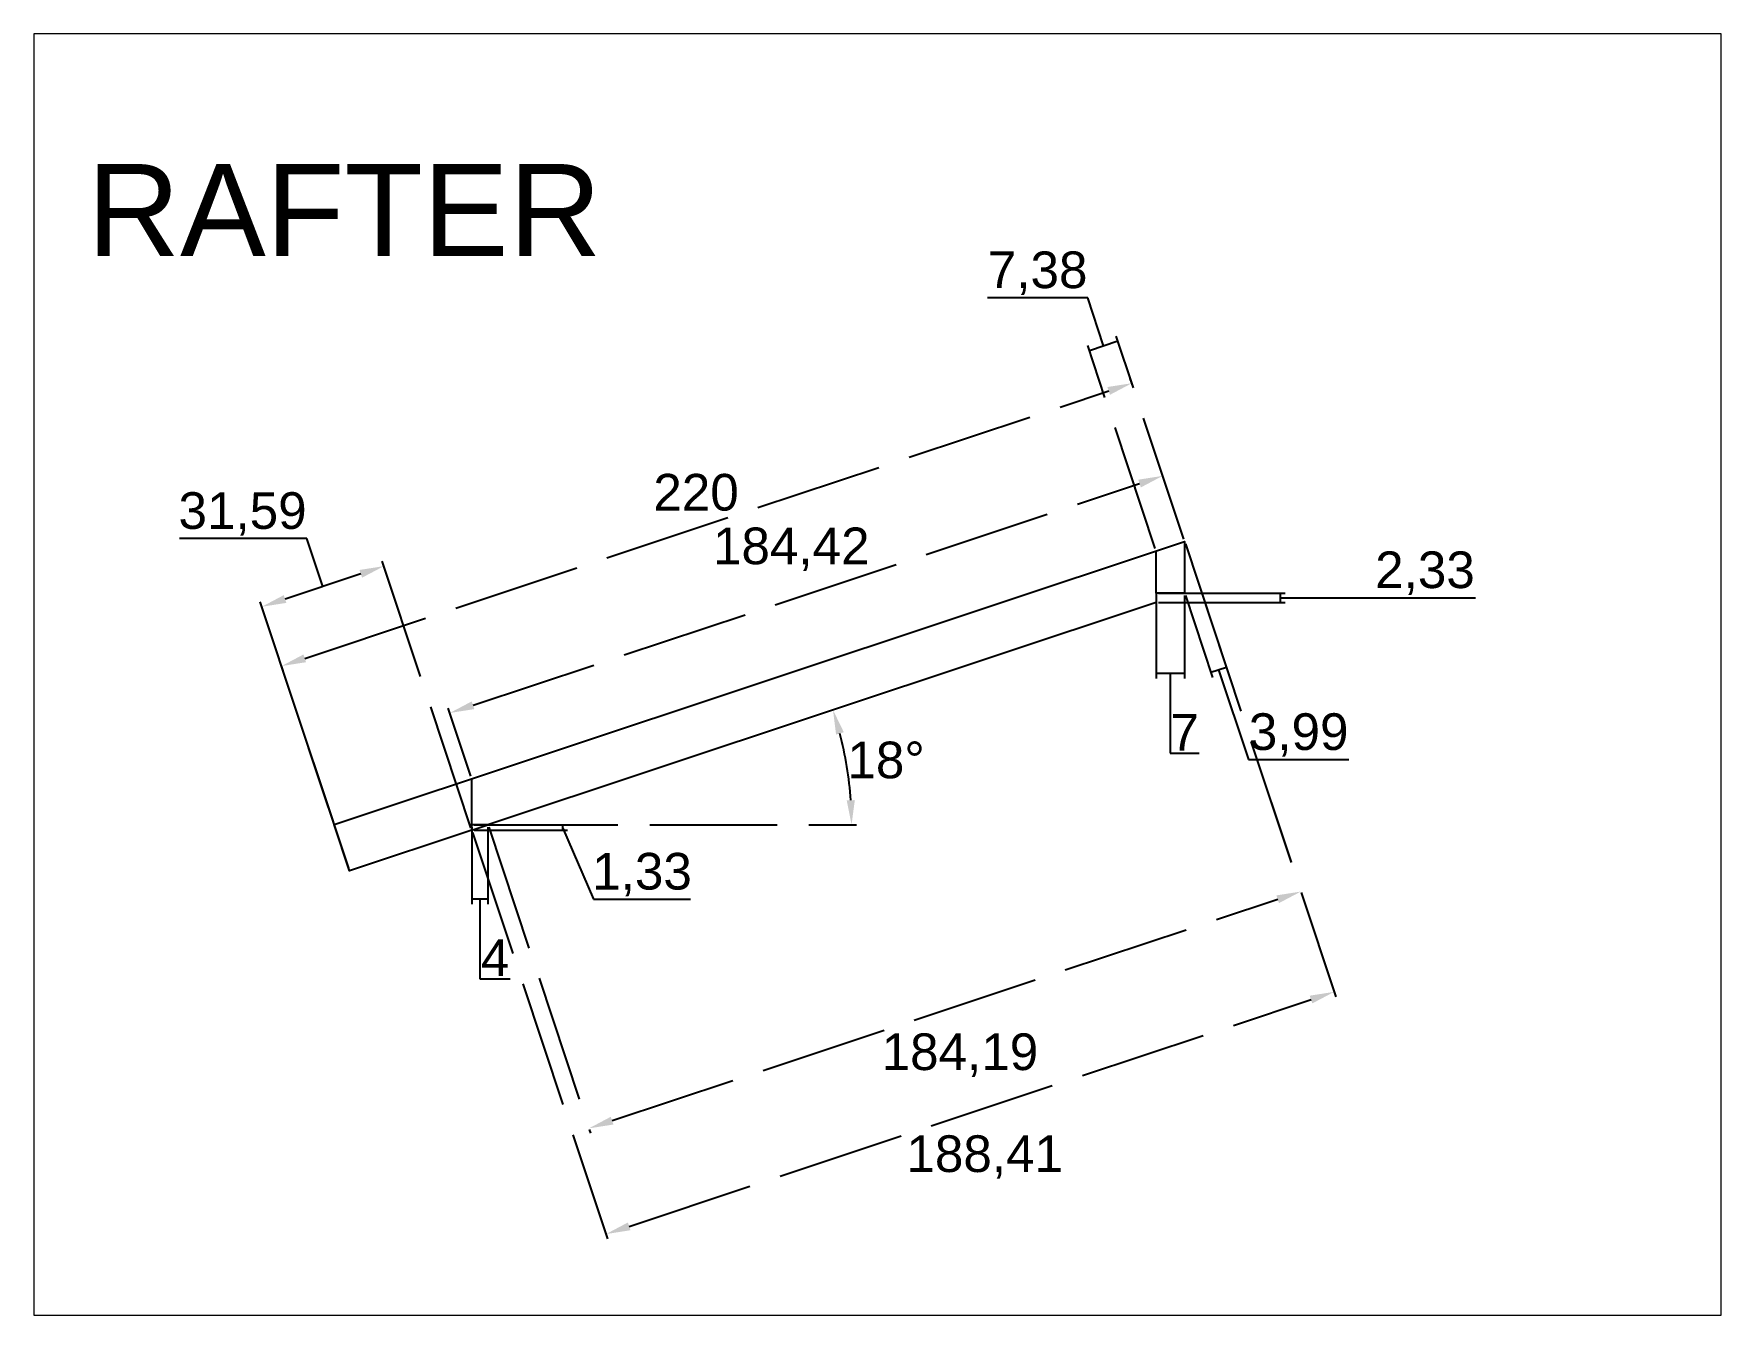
# Paper-space layout 'RAFTER' of a CAD drawing. Header units: millimetres. Extents: x 0 to 257, y 0 to 195.
# The model-space entities are those that its viewports show. They can reach past a viewport. Long polylines and large blocks are cut down to what shows.
import ezdxf

# ---------------------------------------------------------------- set-up
doc = ezdxf.new("R2010")
doc.units = ezdxf.units.MM
doc.linetypes.add('ACAD_ISO02W100', pattern=[15, 12, -3])
doc.styles.add('Beschriftung', font='Arial.ttf')
doc.styles.get("Standard").update_dxf_attribs({"font": 'Arial.ttf'})
doc.dimstyles.new('ISO-25', dxfattribs={"dimtxt": 9, "dimasz": 6, "dimexe": 1.25, "dimexo": 0.625, "dimtad": 2, "dimtih": 1, "dimtoh": 1, "dimtxsty": 'Beschriftung', "dimcen": 2.5, "dimclrd": 6, "dimclre": 6, "dimclrt": 6, "dimadec": 0, "dimazin": 0, "dimtfac": 1, "dimtmove": 1, "dimatfit": 3, "dimfxl": 1, "dimarcsym": 0})

# ---------------------------------------------------------------- blocks, each defined once
blk = doc.blocks.new('*D146')
at = {"color": 6, "linetype": 'ACAD_ISO02W100', "lineweight": -2, "transparency": 16777216}
for p, q in [((2298.29, 2452.39), (2308.76, 2420.9)), ((2298.29, 2439.74), (2304.97, 2419.64)), ((2308.36, 2422.09), (2304.58, 2420.83)), ((2308.36, 2422.09), (2304.58, 2420.83)), ((2306.47, 2421.46), (2313.79, 2399.44)), ((2313.79, 2399.44), (2338.43, 2399.44))]:
    blk.add_line(p, q, dxfattribs=at)
at = {"layer": 'Defpoints', "color": 0, "transparency": 16777216}
for p in [(2298.09, 2452.98), (2298.09, 2440.33), (2304.58, 2420.83)]:
    blk.add_point(p, dxfattribs=at)
at = {"color": 6, "transparency": 16777216, "insert": (2326.11, 2405.48), "char_height": 9, "attachment_point": 5, "style": 'Beschriftung'}
blk.add_mtext('3,99', dxfattribs=at)
blk = doc.blocks.new('*D148')
at = {"color": 6, "linetype": 'ACAD_ISO02W100', "lineweight": -2, "transparency": 16777216}
for p, q in [((2291.09, 2439.71), (2291.09, 2419.32)), ((2298.09, 2439.71), (2298.09, 2419.32)), ((2298.09, 2420.57), (2291.09, 2420.57)), ((2298.09, 2420.57), (2291.09, 2420.57)), ((2294.59, 2420.57), (2294.59, 2401.01)), ((2294.59, 2401.01), (2301.67, 2401.01))]:
    blk.add_line(p, q, dxfattribs=at)
at = {"layer": 'Defpoints', "color": 0, "transparency": 16777216}
for p in [(2291.09, 2440.33), (2298.09, 2440.33), (2291.09, 2420.57)]:
    blk.add_point(p, dxfattribs=at)
at = {"color": 6, "transparency": 16777216, "insert": (2298.13, 2406.13), "char_height": 9, "attachment_point": 5, "style": 'Beschriftung'}
blk.add_mtext('7', dxfattribs=at)
blk = doc.blocks.new('*D149')
at = {"color": 6, "linetype": 'ACAD_ISO02W100', "lineweight": -2, "transparency": 16777216}
for p, q in [((2291.71, 2440.33), (2322.79, 2440.33)), ((2321.54, 2440.33), (2321.54, 2438.01)), ((2321.54, 2440.33), (2321.54, 2438.01)), ((2291.71, 2438.01), (2322.79, 2438.01)), ((2321.54, 2439.17), (2344.73, 2439.17)), ((2344.73, 2439.17), (2369.52, 2439.17))]:
    blk.add_line(p, q, dxfattribs=at)
at = {"layer": 'Defpoints', "color": 0, "transparency": 16777216}
for p in [(2291.09, 2440.33), (2291.09, 2438.01), (2321.54, 2438.01)]:
    blk.add_point(p, dxfattribs=at)
at = {"color": 6, "transparency": 16777216, "insert": (2357.12, 2445.2), "char_height": 9, "attachment_point": 5, "style": 'Beschriftung'}
blk.add_mtext('2,33', dxfattribs=at)
blk = doc.blocks.new('*D150')
at = {"color": 6, "linetype": 'ACAD_ISO02W100', "lineweight": -2, "transparency": 16777216}
for p, q in [((2123.09, 2382.85), (2123.09, 2364.01)), ((2127.09, 2382.85), (2127.09, 2364.01)), ((2123.09, 2365.26), (2127.09, 2365.26)), ((2123.09, 2365.26), (2127.09, 2365.26)), ((2125.09, 2365.26), (2125.09, 2345.69)), ((2125.09, 2345.69), (2132.56, 2345.69))]:
    blk.add_line(p, q, dxfattribs=at)
at = {"layer": 'Defpoints', "color": 0, "transparency": 16777216}
for p in [(2123.09, 2383.48), (2127.09, 2383.48), (2127.09, 2365.26)]:
    blk.add_point(p, dxfattribs=at)
at = {"color": 6, "transparency": 16777216, "insert": (2128.83, 2350.82), "char_height": 9, "attachment_point": 5, "style": 'Beschriftung'}
blk.add_mtext('4', dxfattribs=at)
blk = doc.blocks.new('*D151')
at = {"color": 6, "linetype": 'ACAD_ISO02W100', "lineweight": -2, "transparency": 16777216}
for p, q in [((2123.71, 2383.48), (2146.6, 2383.48)), ((2123.71, 2382.15), (2146.6, 2382.15)), ((2145.35, 2383.48), (2145.35, 2382.15)), ((2145.35, 2383.48), (2145.35, 2382.15)), ((2145.35, 2382.81), (2153.02, 2365.18)), ((2153.02, 2365.18), (2176.8, 2365.18))]:
    blk.add_line(p, q, dxfattribs=at)
at = {"layer": 'Defpoints', "color": 0, "transparency": 16777216}
for p in [(2123.09, 2383.48), (2123.09, 2382.15), (2145.35, 2382.15)]:
    blk.add_point(p, dxfattribs=at)
at = {"color": 6, "transparency": 16777216, "insert": (2164.91, 2371.22), "char_height": 9, "attachment_point": 5, "style": 'Beschriftung'}
blk.add_mtext('1,33', dxfattribs=at)
blk = doc.blocks.new('*D152')
at = {"color": 6, "linetype": 'ACAD_ISO02W100', "lineweight": -2, "transparency": 16777216}
for p, q in [((2082.11, 2424.3), (2279.48, 2489.93)), ((2297.89, 2453.57), (2284.78, 2493.01)), ((2089.13, 2384.16), (2076.02, 2423.59))]:
    blk.add_line(p, q, dxfattribs=at)
at = {"color": 6, "transparency": 16777216}
for points in [[(2279.16, 2490.88), (2279.8, 2488.98), (2285.17, 2491.82)], [(2081.79, 2425.25), (2082.42, 2423.35), (2076.41, 2422.41)]]:
    blk.add_solid(points, dxfattribs=at)
at = {"layer": 'Defpoints', "color": 0, "transparency": 16777216}
for p in [(2285.17, 2491.82), (2298.09, 2452.98), (2089.33, 2383.57)]:
    blk.add_point(p, dxfattribs=at)
at = {"color": 6, "transparency": 16777216, "insert": (2178.17, 2465), "char_height": 9, "attachment_point": 5, "style": 'Beschriftung'}
blk.add_mtext('220', dxfattribs=at)
blk = doc.blocks.new('*D154')
at = {"color": 6, "linetype": 'ACAD_ISO02W100', "lineweight": -2, "transparency": 16777216}
for p, q in [((2274.32, 2512.77), (2249.75, 2512.77)), ((2278.23, 2501.03), (2274.32, 2512.77)), ((2297.89, 2453.57), (2281.33, 2503.38)), ((2290.89, 2451.25), (2274.33, 2501.05)), ((2274.73, 2499.86), (2281.73, 2502.19)), ((2274.73, 2499.86), (2281.73, 2502.19))]:
    blk.add_line(p, q, dxfattribs=at)
at = {"layer": 'Defpoints', "color": 0, "transparency": 16777216}
for p in [(2281.73, 2502.19), (2298.09, 2452.98), (2291.09, 2450.65)]:
    blk.add_point(p, dxfattribs=at)
at = {"color": 6, "transparency": 16777216, "insert": (2262.03, 2518.81), "char_height": 9, "attachment_point": 5, "style": 'Beschriftung'}
blk.add_mtext('7,38', dxfattribs=at)
blk = doc.blocks.new('*D155')
at = {"color": 6, "linetype": 'ACAD_ISO02W100', "lineweight": -2, "transparency": 16777216}
for p, q in [((2297.89, 2453.57), (2292.34, 2470.27)), ((2123.43, 2412.79), (2287.04, 2467.19)), ((2122.89, 2395.39), (2117.34, 2412.08))]:
    blk.add_line(p, q, dxfattribs=at)
at = {"color": 6, "transparency": 16777216}
for points in [[(2286.73, 2468.14), (2287.36, 2466.24), (2292.73, 2469.08)], [(2123.11, 2413.74), (2123.74, 2411.84), (2117.73, 2410.9)]]:
    blk.add_solid(points, dxfattribs=at)
at = {"layer": 'Defpoints', "color": 0, "transparency": 16777216}
for p in [(2292.73, 2469.08), (2298.09, 2452.98), (2123.09, 2394.79)]:
    blk.add_point(p, dxfattribs=at)
at = {"color": 6, "transparency": 16777216, "insert": (2201.55, 2451.06), "char_height": 9, "attachment_point": 5, "style": 'Beschriftung'}
blk.add_mtext('184,42', dxfattribs=at)
blk = doc.blocks.new('*D156')
at = {"color": 6, "linetype": 'ACAD_ISO02W100', "lineweight": -2, "transparency": 16777216}
for p, q in [((2302.07, 2441), (2327.05, 2365.89)), ((2127.29, 2382.88), (2152.26, 2307.77)), ((2157.56, 2310.85), (2320.96, 2365.18))]:
    blk.add_line(p, q, dxfattribs=at)
at = {"color": 6, "transparency": 16777216}
for points in [[(2320.64, 2366.13), (2321.27, 2364.23), (2326.65, 2367.07)], [(2157.24, 2311.8), (2157.88, 2309.9), (2151.87, 2308.96)]]:
    blk.add_solid(points, dxfattribs=at)
at = {"layer": 'Defpoints', "color": 0, "transparency": 16777216}
for p in [(2301.88, 2441.59), (2127.09, 2383.48), (2326.65, 2367.07)]:
    blk.add_point(p, dxfattribs=at)
at = {"color": 6, "transparency": 16777216, "insert": (2242.95, 2326.93), "char_height": 9, "attachment_point": 5, "style": 'Beschriftung'}
blk.add_mtext('184,19', dxfattribs=at)
blk = doc.blocks.new('*D157')
at = {"color": 6, "linetype": 'ACAD_ISO02W100', "lineweight": -2, "transparency": 16777216}
for p, q in [((2302.07, 2441), (2335.23, 2341.27)), ((2123.29, 2381.55), (2156.45, 2281.83)), ((2161.74, 2284.91), (2329.14, 2340.57))]:
    blk.add_line(p, q, dxfattribs=at)
at = {"color": 6, "transparency": 16777216}
for points in [[(2328.83, 2341.52), (2329.46, 2339.62), (2334.84, 2342.46)], [(2161.43, 2285.86), (2162.06, 2283.96), (2156.05, 2283.01)]]:
    blk.add_solid(points, dxfattribs=at)
at = {"layer": 'Defpoints', "color": 0, "transparency": 16777216}
for p in [(2301.88, 2441.59), (2123.09, 2382.15), (2334.84, 2342.46)]:
    blk.add_point(p, dxfattribs=at)
at = {"color": 6, "transparency": 16777216, "insert": (2249.04, 2301.91), "char_height": 9, "attachment_point": 5, "style": 'Beschriftung'}
blk.add_mtext('188,41', dxfattribs=at)
blk = doc.blocks.new('*D158')
at = {"color": 6, "linetype": 'ACAD_ISO02W100', "lineweight": -2, "transparency": 16777216}
for p, q in [((2082.65, 2453.69), (2051.02, 2453.69)), ((2086.56, 2441.95), (2082.65, 2453.69)), ((2095.85, 2445.04), (2077.27, 2438.86)), ((2122.89, 2382.74), (2101.15, 2448.12)), ((2092.92, 2372.77), (2071.18, 2438.15))]:
    blk.add_line(p, q, dxfattribs=at)
at = {"color": 6, "transparency": 16777216}
for points in [[(2095.54, 2445.99), (2096.17, 2444.09), (2101.55, 2446.93)], [(2076.95, 2439.81), (2077.58, 2437.91), (2071.57, 2436.96)]]:
    blk.add_solid(points, dxfattribs=at)
at = {"layer": 'Defpoints', "color": 0, "transparency": 16777216}
for p in [(2071.57, 2436.96), (2123.09, 2382.15), (2093.11, 2372.18)]:
    blk.add_point(p, dxfattribs=at)
at = {"color": 6, "transparency": 16777216, "insert": (2066.84, 2459.73), "char_height": 9, "attachment_point": 5, "style": 'Beschriftung'}
blk.add_mtext('31,59', dxfattribs=at)
blk = doc.blocks.new('*D159')
at = {"color": 6, "linetype": 'ACAD_ISO02W100', "lineweight": -2, "transparency": 16777216}
blk.add_line((2127.71, 2383.48), (2217.6, 2383.48), dxfattribs=at)
blk.add_arc((2127.09, 2383.48), 89.26, 3.8519, 14.5401, dxfattribs=at)
at = {"color": 6, "transparency": 16777216}
for points in [[(2212.54, 2405.6), (2214.45, 2406.17), (2211.79, 2411.64)], [(2217.15, 2389.51), (2215.15, 2389.44), (2216.35, 2383.48)]]:
    blk.add_solid(points, dxfattribs=at)
at = {"layer": 'Defpoints', "color": 0, "transparency": 16777216}
for p in [(2291.09, 2438.01), (2215.84, 2393.01), (2123.09, 2383.48), (2127.09, 2383.48), (2127.09, 2383.48)]:
    blk.add_point(p, dxfattribs=at)
at = {"color": 6, "transparency": 16777216, "insert": (2224.83, 2399.3), "char_height": 9, "attachment_point": 5, "style": 'Beschriftung'}
blk.add_mtext('18°', dxfattribs=at)

msp = doc.modelspace()

# ---------------------------------------------------------------- linework, layer by layer
for p, q in [((2291.089, 2440.334), (2291.089, 2450.652)), ((2123.089, 2383.476), (2123.089, 2394.792)), ((2123.089, 2382.146), (2123.089, 2383.476)), ((2127.089, 2383.476), (2123.089, 2383.476)), ((2123.089, 2382.146), (2127.089, 2383.476))]:
    msp.add_line(p, q)
msp.add_lwpolyline([(2123.089, 2382.146), (2093.113, 2372.179), (2089.327, 2383.566), (2298.089, 2452.98), (2298.089, 2440.334), (2291.089, 2440.334), (2291.089, 2438.006), (2127.089, 2383.476)])

# ---------------------------------------------------------------- dimensions: what is measured, and where the dimension line sits
for p1, p2, distance, picture, middle in [((2291.089, 2450.652), (2298.089, 2452.98), 51.859, '*D154', (2273.696, 2518.807)), ((2089.327, 2383.566), (2298.089, 2452.98), 40.933, '*D152', (2178.172, 2464.998)), ((2123.089, 2394.792), (2298.089, 2452.98), 16.97, '*D155', (2201.553, 2451.062)), ((2123.089, 2382.146), (2093.113, 2372.179), -68.272, '*D158', (2082.029, 2459.728)), ((2123.089, 2382.146), (2301.875, 2441.593), -104.469, '*D157', (2249.044, 2301.91)), ((2127.089, 2383.476), (2301.875, 2441.593), -78.531, '*D156', (2242.947, 2326.926))]:
    dim = msp.add_aligned_dim(p1=p1, p2=p2, distance=distance, dimstyle='ISO-25')
    dim.commit()
    dim.dimension.update_dxf_attribs({"geometry": picture, "text_midpoint": middle})
for base, p1, p2, angle, picture, middle in [((2304.575, 2420.827), (2298.089, 2452.98), (2298.089, 2440.334), 198.392, '*D146', (2314.412, 2405.478)), ((2321.537, 2438.006), (2291.089, 2440.334), (2291.089, 2438.006), 90, '*D149', (2345.359, 2445.204))]:
    dim = msp.add_linear_dim(base=base, p1=p1, p2=p2, angle=angle, dimstyle='ISO-25')
    dim.commit()
    dim.dimension.update_dxf_attribs({"geometry": picture, "text_midpoint": middle})
for base, p1, p2, picture, middle in [((2291.089, 2420.571), (2298.089, 2440.334), (2291.089, 2440.334), '*D148', (2295.214, 2406.133)), ((2127.089, 2365.257), (2123.089, 2383.476), (2127.089, 2383.476), '*D150', (2125.714, 2350.819))]:
    dim = msp.add_linear_dim(base=base, p1=p1, p2=p2, dimstyle='ISO-25')
    dim.commit()
    dim.dimension.update_dxf_attribs({"geometry": picture, "text_midpoint": middle})
dim = msp.add_angular_dim_2l(base=(2215.843, 2393.009), line1=((2291.089, 2438.006), (2127.089, 2383.476)), line2=((2127.089, 2383.476), (2123.089, 2383.476)), dimstyle='ISO-25')
dim.commit()
dim.dimension.update_dxf_attribs({"geometry": '*D159', "text_midpoint": (2224.829, 2399.3)})
dim = msp.add_linear_dim(base=(2145.349, 2382.146), p1=(2123.089, 2383.476), p2=(2123.089, 2382.146), angle=90, dimstyle='ISO-25')
dim.commit()
dim.dimension.update_dxf_attribs({"geometry": '*D151', "text_midpoint": (2153.649, 2365.183), "dimtype": 160})

psp = doc.layouts.new('RAFTER')

# ---------------------------------------------------------------- texts
at = {"insert": (8.22, 174.84), "char_height": 14, "attachment_point": 1}
psp.add_mtext_dynamic_manual_height_columns('RAFTER', width=62.2581, gutter_width=12.5, heights=[0], dxfattribs=at)

# ---------------------------------------------------------------- viewports
at = {"layer": '0'}
psp.add_viewport(center=(128.41, 97.24), size=(256.64, 194.8137), view_center_point=(2222.709, 2420.33), view_height=314.47112, dxfattribs=at)

doc.saveas('drawing.dxf')
